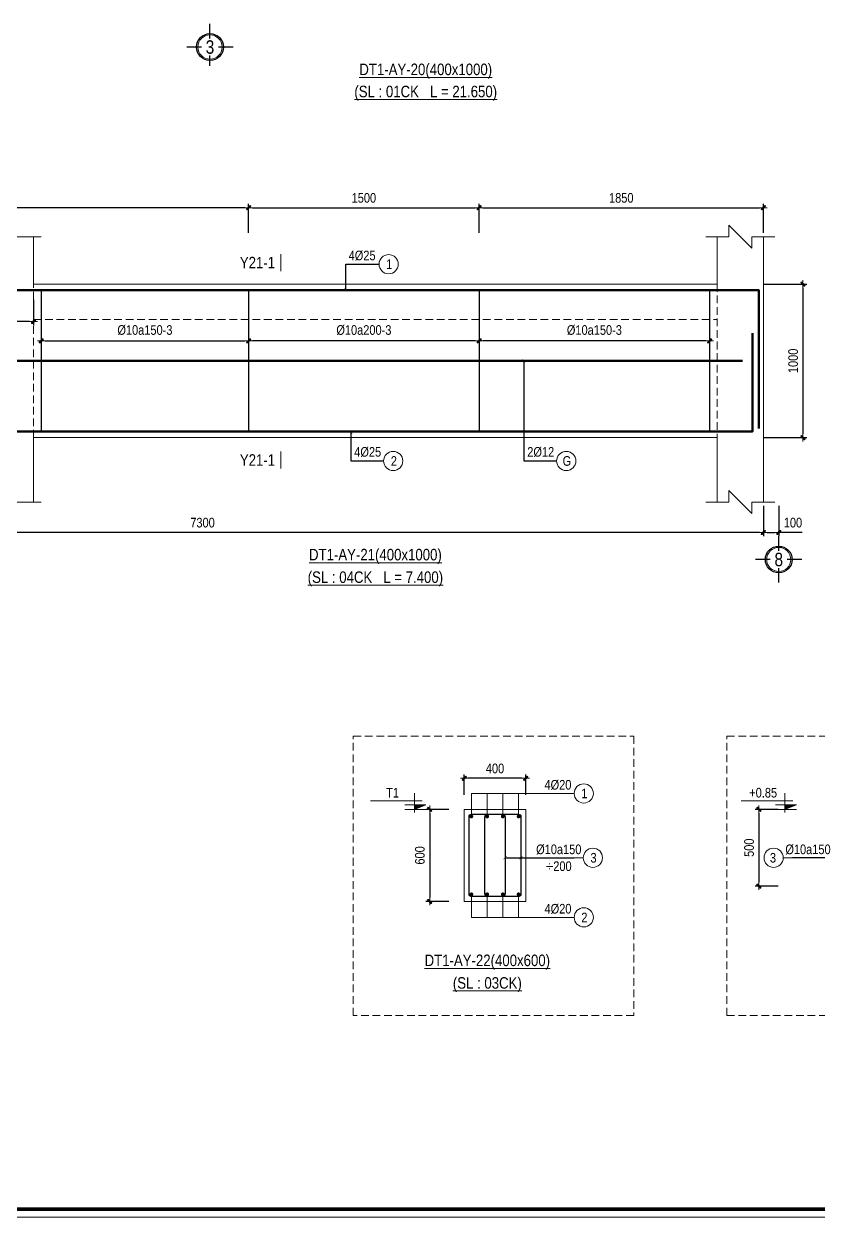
# Model space of a CAD drawing. Header units: millimetres. Extents: x 397144 to 8960116, y 345581 to 674207.
# Drawn here: x 5087787 to 5092956, y 648891 to 656663 of the extents above; entities that cross this region are included whole.
import ezdxf
from ezdxf.enums import TextEntityAlignment as Align
from ezdxf.xclip import XClip

# ---------------------------------------------------------------- set-up
doc = ezdxf.new("R2010")
doc.units = ezdxf.units.MM
doc.header["$XCLIPFRAME"] = 0
doc.header["$PDSIZE"] = -10
doc.linetypes.add('HIDDEN', pattern=[0.375, 0.25, -0.125])
doc.layers.get('0').update_dxf_attribs({"linetype": 'CONTINUOUS'})
doc.layers.get('Defpoints').update_dxf_attribs({"color": 12, "linetype": 'CONTINUOUS'})
for name, color, linetype, lineweight in [('2', 2, 'CONTINUOUS', 20), ('CDAI', 8, 'CONTINUOUS', 30), ('CTHEP', 2, 'CONTINUOUS', 50), ('DBAO', 3, 'CONTINUOUS', 20), ('DGIONG', 4, 'CONTINUOUS', 13), ('KTH', 150, 'CONTINUOUS', 5), ('Net khuat', 8, 'HIDDEN', 13), ('STICK', 1, 'CONTINUOUS', 9), ('TEXT', 7, 'CONTINUOUS', 15)]:
    doc.layers.add(name, color=color, linetype=linetype, lineweight=lineweight)
doc.layers.add('8', color=8, linetype='CONTINUOUS')
doc.layers.add('HATCH', color=7, linetype='CONTINUOUS', lineweight=5, true_color=0x2491ff)
doc.styles.add('HELVECONDENSE', font='VHELVCN_0.TTF')
doc.styles.add('Star-HelCon', font='VHELVCN_0.TTF')
doc.styles.add('TTP-HelCon', font='VHELVCN_0.TTF')
doc.styles.add('VNI-HELVE-CONDENSE', font='VHELVCN_0.TTF')
doc.dimstyles.new('kc-25', dxfattribs={"dimtxt": 62.5, "dimasz": 20, "dimexe": 20, "dimexo": 50, "dimgap": 25, "dimtad": 3, "dimdec": 0, "dimzin": 0, "dimdsep": 46, "dimtxsty": 'VNI-HELVE-CONDENSE', "dimblk": 'DIM', "dimcen": 2.5, "dimclrd": 256, "dimclre": 154, "dimclrt": 7, "dimaunit": 1, "dimadec": 0, "dimazin": 0, "dimtfac": 1, "dimtdec": 0, "dimtix": 1, "dimtmove": 0, "dimatfit": 3, "dimldrblk": 'DOT', "dimfxl": 1, "dimtolj": 1, "dimtzin": 0, "dimarcsym": 0})
doc.dimstyles.new('TTP-25', dxfattribs={"dimscale": 25, "dimtxt": 2.5, "dimasz": 1, "dimexe": 1, "dimexo": 1, "dimgap": 0.09, "dimtad": 0, "dimdec": 4, "dimrnd": 5, "dimzin": 9, "dimdsep": 46, "dimtxsty": 'TTP-HelCon', "dimblk": 'Stick1', "dimcen": 0.09, "dimdle": 1.5, "dimclrd": 256, "dimclre": 256, "dimclrt": 7, "dimadec": 0, "dimazin": 0, "dimtfac": 1, "dimtdec": 4, "dimtmove": 0, "dimatfit": 3, "dimldrblk": '_ArchTick1', "dimfxl": 1, "dimtvp": 1, "dimtolj": 1, "dimtzin": 0, "dimarcsym": 0})

# ---------------------------------------------------------------- blocks, each defined once
blk = doc.blocks.new('Stick1')
at = {"layer": 'STICK'}
h = blk.add_hatch(color=256, dxfattribs=at)
edge = h.paths.add_edge_path()
edge.add_line((0.3, 0.5), (-0.5, -0.3))
edge.add_arc((-0.4, -0.4), 0.141, 135, 315)
edge.add_line((-0.3, -0.5), (0.5, 0.3))
edge.add_arc((0.4, 0.4), 0.141, 315, 495)
blk.add_line((1, 0), (-1, 0), dxfattribs=at)
blk.add_lwpolyline([(0.3, 0.5), (-0.5, -0.3, 1), (-0.3, -0.5), (0.5, 0.3, 1), (0.3, 0.5, 1)], format="xyb", dxfattribs=at)
blk = doc.blocks.new('*D374')
at = {"layer": 'Defpoints', "color": 0, "transparency": 16777216}
for p in [(5085299.8, 655465.6), (5085299.8, 655276.6), (5089249.8, 655276.6)]:
    blk.add_point(p, dxfattribs=at)
at = {"layer": 'KTH', "lineweight": -2, "transparency": 16777216}
for p, q in [((5085299.8, 655301.6), (5085299.8, 655490.6)), ((5089224.8, 655465.6), (5085324.8, 655465.6)), ((5089249.8, 655301.6), (5089249.8, 655490.6))]:
    blk.add_line(p, q, dxfattribs=at)
at = {"layer": 'KTH', "lineweight": -2, "transparency": 16777216, "xscale": 25, "yscale": 25, "zscale": 25, "rotation": 180}
blk.add_blockref('Stick1', (5085299.8, 655465.6), dxfattribs=at)
at = {"layer": 'KTH', "lineweight": -2, "transparency": 16777216, "xscale": 25, "yscale": 25, "zscale": 25}
blk.add_blockref('Stick1', (5089249.8, 655465.6), dxfattribs=at)
at = {"layer": 'KTH', "color": 7, "transparency": 16777216, "insert": (5087274.8, 655529.5), "char_height": 62.5, "attachment_point": 5, "style": 'TTP-HelCon'}
blk.add_mtext('\\A1;3950', dxfattribs=at)
blk = doc.blocks.new('_ArchTick1')
at = {"color": 0, "const_width": 3.81}
blk.add_lwpolyline([(-12.7, -12.7), (12.7, 12.7)], dxfattribs=at)
blk = doc.blocks.new('DIM')
h = blk.add_hatch(color=1)
h.paths.add_polyline_path([(0.49, 0.29, 1), (0.29, 0.49), (-0.19, 0), (0.19, 0)])
h.paths.add_polyline_path([(0.19, 0), (-0.19, 0), (-0.49, -0.29, 1), (-0.29, -0.49)])
at = {"color": 9}
for p, q in [((-0.19, 0), (-1.5, 0)), ((0.19, 0), (1.5, 0))]:
    blk.add_line(p, q, dxfattribs=at)
at = {"color": 1}
for p, q in [((-0.49, -0.29), (0.29, 0.49)), ((-0.29, -0.49), (0.49, 0.29)), ((-0.19, 0), (0.19, 0))]:
    blk.add_line(p, q, dxfattribs=at)
blk.add_arc((-0.39, -0.39), 0.138, 135, 315, dxfattribs=at)
blk = doc.blocks.new('*D375')
at = {"layer": 'Defpoints', "color": 0, "transparency": 16777216}
for p in [(5085299.8, 653548.2), (5092599.8, 653548.2), (5085299.8, 653350.3)]:
    blk.add_point(p, dxfattribs=at)
at = {"layer": 'KTH', "lineweight": -2, "transparency": 16777216}
for p, q in [((5085299.8, 653523.2), (5085299.8, 653325.3)), ((5092599.8, 653523.2), (5092599.8, 653325.3)), ((5092574.8, 653350.3), (5085324.8, 653350.3))]:
    blk.add_line(p, q, dxfattribs=at)
at = {"layer": 'KTH', "lineweight": -2, "transparency": 16777216, "xscale": 25, "yscale": 25, "zscale": 25, "rotation": 180}
blk.add_blockref('Stick1', (5085299.8, 653350.3), dxfattribs=at)
at = {"layer": 'KTH', "lineweight": -2, "transparency": 16777216, "xscale": 25, "yscale": 25, "zscale": 25}
blk.add_blockref('Stick1', (5092599.8, 653350.3), dxfattribs=at)
at = {"layer": 'KTH', "color": 7, "transparency": 16777216, "insert": (5088949.8, 653414.1), "char_height": 62.5, "attachment_point": 5, "style": 'TTP-HelCon'}
blk.add_mtext('\\A1;7300', dxfattribs=at)
blk = doc.blocks.new('*D376')
at = {"layer": 'Defpoints', "color": 0, "transparency": 16777216}
for p in [(5090749.8, 655465.6), (5089249.8, 655276.6), (5090749.8, 655276.6)]:
    blk.add_point(p, dxfattribs=at)
at = {"layer": 'KTH', "lineweight": -2, "transparency": 16777216}
for p, q in [((5089249.8, 655301.6), (5089249.8, 655490.6)), ((5089274.8, 655465.6), (5090724.8, 655465.6)), ((5090749.8, 655301.6), (5090749.8, 655490.6))]:
    blk.add_line(p, q, dxfattribs=at)
at = {"layer": 'KTH', "lineweight": -2, "transparency": 16777216, "xscale": 25, "yscale": 25, "zscale": 25, "rotation": 180}
blk.add_blockref('Stick1', (5089249.8, 655465.6), dxfattribs=at)
at = {"layer": 'KTH', "lineweight": -2, "transparency": 16777216, "xscale": 25, "yscale": 25, "zscale": 25}
blk.add_blockref('Stick1', (5090749.8, 655465.6), dxfattribs=at)
at = {"layer": 'KTH', "color": 7, "transparency": 16777216, "insert": (5089999.8, 655529.5), "char_height": 62.5, "attachment_point": 5, "style": 'TTP-HelCon'}
blk.add_mtext('\\A1;1500', dxfattribs=at)
blk = doc.blocks.new('*D377')
at = {"layer": 'Defpoints', "color": 0, "transparency": 16777216}
for p in [(5092599.8, 655465.6), (5090749.8, 655276.6), (5092599.8, 655276.6)]:
    blk.add_point(p, dxfattribs=at)
at = {"layer": 'KTH', "lineweight": -2, "transparency": 16777216}
for p, q in [((5090749.8, 655301.6), (5090749.8, 655490.6)), ((5090774.8, 655465.6), (5092574.8, 655465.6)), ((5092599.8, 655301.6), (5092599.8, 655490.6))]:
    blk.add_line(p, q, dxfattribs=at)
at = {"layer": 'KTH', "lineweight": -2, "transparency": 16777216, "xscale": 25, "yscale": 25, "zscale": 25, "rotation": 180}
blk.add_blockref('Stick1', (5090749.8, 655465.6), dxfattribs=at)
at = {"layer": 'KTH', "lineweight": -2, "transparency": 16777216, "xscale": 25, "yscale": 25, "zscale": 25}
blk.add_blockref('Stick1', (5092599.8, 655465.6), dxfattribs=at)
at = {"layer": 'KTH', "color": 7, "transparency": 16777216, "insert": (5091674.8, 655529.5), "char_height": 62.5, "attachment_point": 5, "style": 'TTP-HelCon'}
blk.add_mtext('\\A1;1850', dxfattribs=at)
blk = doc.blocks.new('*D378')
at = {"layer": 'Defpoints', "color": 0, "transparency": 16777216}
for p in [(5087899.8, 654738.2), (5089249.8, 654738.2), (5089249.8, 654598.2)]:
    blk.add_point(p, dxfattribs=at)
at = {"layer": 'KTH', "lineweight": -2, "transparency": 16777216}
for p, q in [((5087899.8, 654713.2), (5087899.8, 654573.2)), ((5089249.8, 654713.2), (5089249.8, 654573.2)), ((5087924.8, 654598.2), (5089224.8, 654598.2))]:
    blk.add_line(p, q, dxfattribs=at)
at = {"layer": 'KTH', "lineweight": -2, "transparency": 16777216, "xscale": 25, "yscale": 25, "zscale": 25, "rotation": 180}
blk.add_blockref('Stick1', (5087899.8, 654598.2), dxfattribs=at)
at = {"layer": 'KTH', "lineweight": -2, "transparency": 16777216, "xscale": 25, "yscale": 25, "zscale": 25}
blk.add_blockref('Stick1', (5089249.8, 654598.2), dxfattribs=at)
at = {"layer": 'KTH', "color": 7, "transparency": 16777216, "insert": (5088574.8, 654668.1), "char_height": 62.5, "attachment_point": 5, "style": 'TTP-HelCon'}
blk.add_mtext('\\A1;Þ10a150-3', dxfattribs=at)
blk = doc.blocks.new('*D379')
at = {"layer": 'Defpoints', "color": 0, "transparency": 16777216}
for p in [(5089249.8, 654738.2), (5090749.8, 654738.2), (5089249.8, 654598.2)]:
    blk.add_point(p, dxfattribs=at)
at = {"layer": 'KTH', "lineweight": -2, "transparency": 16777216}
for p, q in [((5089249.8, 654713.2), (5089249.8, 654573.2)), ((5090749.8, 654713.2), (5090749.8, 654573.2)), ((5090724.8, 654598.2), (5089274.8, 654598.2))]:
    blk.add_line(p, q, dxfattribs=at)
at = {"layer": 'KTH', "lineweight": -2, "transparency": 16777216, "xscale": 25, "yscale": 25, "zscale": 25, "rotation": 180}
blk.add_blockref('Stick1', (5089249.8, 654598.2), dxfattribs=at)
at = {"layer": 'KTH', "lineweight": -2, "transparency": 16777216, "xscale": 25, "yscale": 25, "zscale": 25}
blk.add_blockref('Stick1', (5090749.8, 654598.2), dxfattribs=at)
at = {"layer": 'KTH', "color": 7, "transparency": 16777216, "insert": (5089999.8, 654668.1), "char_height": 62.5, "attachment_point": 5, "style": 'TTP-HelCon'}
blk.add_mtext('\\A1;Þ10a200-3', dxfattribs=at)
blk = doc.blocks.new('*D380')
at = {"layer": 'Defpoints', "color": 0, "transparency": 16777216}
for p in [(5090749.8, 654738.2), (5092249.8, 654738.2), (5090749.8, 654598.2)]:
    blk.add_point(p, dxfattribs=at)
at = {"layer": 'KTH', "lineweight": -2, "transparency": 16777216}
for p, q in [((5090749.8, 654713.2), (5090749.8, 654573.2)), ((5092249.8, 654713.2), (5092249.8, 654573.2)), ((5092224.8, 654598.2), (5090774.8, 654598.2))]:
    blk.add_line(p, q, dxfattribs=at)
at = {"layer": 'KTH', "lineweight": -2, "transparency": 16777216, "xscale": 25, "yscale": 25, "zscale": 25, "rotation": 180}
blk.add_blockref('Stick1', (5090749.8, 654598.2), dxfattribs=at)
at = {"layer": 'KTH', "lineweight": -2, "transparency": 16777216, "xscale": 25, "yscale": 25, "zscale": 25}
blk.add_blockref('Stick1', (5092249.8, 654598.2), dxfattribs=at)
at = {"layer": 'KTH', "color": 7, "transparency": 16777216, "insert": (5091499.8, 654668.1), "char_height": 62.5, "attachment_point": 5, "style": 'TTP-HelCon'}
blk.add_mtext('\\A1;Þ10a150-3', dxfattribs=at)
blk = doc.blocks.new('*D381')
at = {"layer": 'Defpoints', "color": 0, "transparency": 16777216}
for p in [(5086849.8, 654890.2), (5087849.8, 654890.2), (5086849.8, 654724.3)]:
    blk.add_point(p, dxfattribs=at)
at = {"layer": 'KTH', "lineweight": -2, "transparency": 16777216}
for p, q in [((5086849.8, 654865.2), (5086849.8, 654699.3)), ((5087849.8, 654865.2), (5087849.8, 654699.3)), ((5087824.8, 654724.3), (5086874.8, 654724.3))]:
    blk.add_line(p, q, dxfattribs=at)
at = {"layer": 'KTH', "lineweight": -2, "transparency": 16777216, "xscale": 25, "yscale": 25, "zscale": 25, "rotation": 180}
blk.add_blockref('Stick1', (5086849.8, 654724.3), dxfattribs=at)
at = {"layer": 'KTH', "lineweight": -2, "transparency": 16777216, "xscale": 25, "yscale": 25, "zscale": 25}
blk.add_blockref('Stick1', (5087849.8, 654724.3), dxfattribs=at)
at = {"layer": 'KTH', "color": 7, "transparency": 16777216, "insert": (5087349.8, 654788.1), "char_height": 62.5, "attachment_point": 5, "style": 'TTP-HelCon'}
blk.add_mtext('\\A1;1000', dxfattribs=at)
blk = doc.blocks.new('*D382')
at = {"layer": 'Defpoints', "color": 0, "transparency": 16777216}
for p in [(5092599.8, 653548.2), (5092699.8, 653548.2), (5092699.8, 653350.3)]:
    blk.add_point(p, dxfattribs=at)
at = {"layer": 'KTH', "lineweight": -2, "transparency": 16777216}
for p, q in [((5092599.8, 653523.2), (5092599.8, 653325.3)), ((5092699.8, 653523.2), (5092699.8, 653325.3)), ((5092624.8, 653350.3), (5092674.8, 653350.3)), ((5092852.5, 653350.3), (5092699.8, 653350.3))]:
    blk.add_line(p, q, dxfattribs=at)
at = {"layer": 'KTH', "lineweight": -2, "transparency": 16777216, "xscale": 25, "yscale": 25, "zscale": 25, "rotation": 180}
blk.add_blockref('Stick1', (5092599.8, 653350.3), dxfattribs=at)
at = {"layer": 'KTH', "lineweight": -2, "transparency": 16777216, "xscale": 25, "yscale": 25, "zscale": 25}
blk.add_blockref('Stick1', (5092699.8, 653350.3), dxfattribs=at)
at = {"layer": 'KTH', "color": 7, "transparency": 16777216, "insert": (5092792.2, 653414.1), "char_height": 62.5, "attachment_point": 5, "style": 'TTP-HelCon'}
blk.add_mtext('\\A1;100', dxfattribs=at)
blk = doc.blocks.new('dau truc')
blk.add_circle((0, 0), 180)
at = {"layer": '8'}
for p, q in [((0, 127), (0, 345)), ((-127, 0), (-345, 0)), ((345, 0), (127, 0)), ((0, -345), (0, -127))]:
    blk.add_line(p, q, dxfattribs=at)
blk.add_circle((0, 0), 200, dxfattribs=at)
at = {"layer": 'TEXT', "style": 'HELVECONDENSE'}
blk.add_attdef('A', text='', height=233, dxfattribs=at).set_placement((0, 0), align=Align.MIDDLE)
blk = doc.blocks.new('MC')
at = {"layer": 'CTHEP', "const_width": 10}
blk.add_lwpolyline([(0, 150), (0, 0)], dxfattribs=at)
at = {"layer": 'TEXT', "style": 'TTP-HelCon'}
blk.add_attdef('A', text='', height=100, dxfattribs=at).set_placement((-50, 26), align=Align.RIGHT)
blk = doc.blocks.new('AY-20')
at = {"layer": '2', "ltscale": 300}
ref = blk.add_blockref('dau truc', (10450, -1793.84241), dxfattribs=dict(at, xscale=0.4367131292819977, yscale=0.4367131292819977, zscale=0.4367131292819977))
ref.add_attrib('A', '3', dxfattribs={"layer": 'TEXT', "height": 87.5, "style": 'HELVECONDENSE'}).set_placement((10450, -1793.84241), align=Align.MIDDLE)
blk = doc.blocks.new('*D751')
at = {"layer": 'Defpoints', "color": 0, "ltscale": 500, "transparency": 16777216}
for p in [(5092578.2, 654968.2), (5092578.2, 653968.2), (5092857.2, 653968.2)]:
    blk.add_point(p, dxfattribs=at)
at = {"layer": 'KTH', "lineweight": -2, "ltscale": 500, "transparency": 16777216}
for p, q in [((5092603.2, 654968.2), (5092882.2, 654968.2)), ((5092857.2, 654943.2), (5092857.2, 653993.2)), ((5092603.2, 653968.2), (5092882.2, 653968.2))]:
    blk.add_line(p, q, dxfattribs=at)
at = {"layer": 'KTH', "lineweight": -2, "ltscale": 500, "transparency": 16777216, "xscale": 25, "yscale": 25, "zscale": 25}
for p, rotation in [((5092857.2, 654968.2), 90), ((5092857.2, 653968.2), 270)]:
    blk.add_blockref('Stick1', p, dxfattribs=dict(at, rotation=rotation))
at = {"layer": 'KTH', "color": 7, "ltscale": 500, "transparency": 16777216, "insert": (5092793.4, 654468.2), "char_height": 62.5, "attachment_point": 5, "rotation": 90, "style": 'TTP-HelCon'}
blk.add_mtext('\\A1;1000', dxfattribs=at)
blk = doc.blocks.new('*D882')
at = {"layer": 'Defpoints', "color": 0, "ltscale": 500, "transparency": 16777216}
for p in [(5090653.2, 651749.2), (5090653.2, 651616), (5091053.2, 651616)]:
    blk.add_point(p, dxfattribs=at)
at = {"layer": 'KTH', "lineweight": -2, "ltscale": 500, "transparency": 16777216}
for p, q in [((5090653.2, 651641), (5090653.2, 651774.2)), ((5091028.2, 651749.2), (5090678.2, 651749.2)), ((5091053.2, 651641), (5091053.2, 651774.2))]:
    blk.add_line(p, q, dxfattribs=at)
at = {"layer": 'KTH', "lineweight": -2, "ltscale": 500, "transparency": 16777216, "xscale": 25, "yscale": 25, "zscale": 25, "rotation": 180}
blk.add_blockref('Stick1', (5090653.2, 651749.2), dxfattribs=at)
at = {"layer": 'KTH', "lineweight": -2, "ltscale": 500, "transparency": 16777216, "xscale": 25, "yscale": 25, "zscale": 25}
blk.add_blockref('Stick1', (5091053.2, 651749.2), dxfattribs=at)
at = {"layer": 'KTH', "color": 7, "ltscale": 500, "transparency": 16777216, "insert": (5090853.2, 651813.1), "char_height": 62.5, "attachment_point": 5, "style": 'TTP-HelCon'}
blk.add_mtext('\\A1;400', dxfattribs=at)
blk = doc.blocks.new('*D883')
at = {"layer": 'Defpoints', "color": 0, "ltscale": 500, "transparency": 16777216}
for p in [(5090578, 651547), (5090428.2, 650947), (5090578, 650947)]:
    blk.add_point(p, dxfattribs=at)
at = {"layer": 'KTH', "lineweight": -2, "ltscale": 500, "transparency": 16777216}
for p, q in [((5090553, 651547), (5090403.2, 651547)), ((5090428.2, 651522), (5090428.2, 650972)), ((5090553, 650947), (5090403.2, 650947))]:
    blk.add_line(p, q, dxfattribs=at)
at = {"layer": 'KTH', "lineweight": -2, "ltscale": 500, "transparency": 16777216, "xscale": 25, "yscale": 25, "zscale": 25}
for p, rotation in [((5090428.2, 651547), 90), ((5090428.2, 650947), 270)]:
    blk.add_blockref('Stick1', p, dxfattribs=dict(at, rotation=rotation))
at = {"layer": 'KTH', "color": 7, "ltscale": 500, "transparency": 16777216, "insert": (5090364.4, 651247), "char_height": 62.5, "attachment_point": 5, "rotation": 90, "style": 'TTP-HelCon'}
blk.add_mtext('\\A1;600', dxfattribs=at)
blk = doc.blocks.new('CODE')
at = {"layer": 'DBAO'}
for p, q in [((-62.5, -20), (-62.5, 105)), ((-62.5, 0), (-137.5, 30)), ((-137.5, 30), (0, 30)), ((-137.5, 0), (0, 0)), ((-112.5, 55), (223.6, 55))]:
    blk.add_line(p, q, dxfattribs=at)
at = {"layer": 'HATCH', "color": 1}
blk.add_solid([(-62.5, 0), (-137.5, 30), (-62.5, 30)], dxfattribs=at)
blk = doc.blocks.new('*D885')
at = {"layer": 'Defpoints', "color": 0, "ltscale": 500, "transparency": 16777216}
for p in [(5092720.4, 651547), (5092570.6, 651047), (5092720.4, 651047)]:
    blk.add_point(p, dxfattribs=at)
at = {"layer": 'KTH', "lineweight": -2, "ltscale": 500, "transparency": 16777216}
for p, q in [((5092695.4, 651547), (5092545.6, 651547)), ((5092570.6, 651522), (5092570.6, 651072)), ((5092695.4, 651047), (5092545.6, 651047))]:
    blk.add_line(p, q, dxfattribs=at)
at = {"layer": 'KTH', "lineweight": -2, "ltscale": 500, "transparency": 16777216, "xscale": 25, "yscale": 25, "zscale": 25}
for p, rotation in [((5092570.6, 651547), 90), ((5092570.6, 651047), 270)]:
    blk.add_blockref('Stick1', p, dxfattribs=dict(at, rotation=rotation))
at = {"layer": 'KTH', "color": 7, "ltscale": 500, "transparency": 16777216, "insert": (5092506.8, 651297), "char_height": 62.5, "attachment_point": 5, "rotation": 90, "style": 'TTP-HelCon'}
blk.add_mtext('\\A1;500', dxfattribs=at)
blk = doc.blocks.new('AY-25')
at = {"layer": 'CTHEP'}
blk.add_line((5149721.99072, 654854.9494), (5195174.90087, 654854.90127), dxfattribs=at)
for points in [[(5195358.26565, 654535.70176), (5195358.26565, 655163.88897), (5149568.26566, 655163.96452)], [(5149626.50462, 654918.35463), (5149626.50462, 654541.96456), (5156207.27174, 654541.94341), (5156787.13349, 654541.9415), (5164638.26566, 654541.91321), (5165212.31117, 654541.91133), (5195296.43281, 654541.88918), (5195296.43281, 655064.76469)]]:
    blk.add_lwpolyline(points, dxfattribs=at)
at = {"layer": 'DBAO'}
blk.add_lwpolyline([(5195388.26566, 654182.84699), (5195388.26566, 655202.84328), (5164786.17191, 655202.88813)], dxfattribs=at)
at = {"layer": 'Net khuat', "ltscale": 200}
blk.add_lwpolyline([(5149538.26566, 654502.96452), (5149538.26566, 654502.96452), (5149838.26566, 654502.96452), (5149838.26566, 654972.96452), (5195388.26566, 654972.96452)], dxfattribs=at)
blk = doc.blocks.new('CHG_XX_Khung ten')
blk.add_lwpolyline([(15, 579), (826, 579), (826, 15), (15, 15)], close=True)
at = {"color": 4, "linetype": 'Continuous', "const_width": 1}
blk.add_lwpolyline([(17, 577), (824, 577), (824, 17), (17, 17)], close=True, dxfattribs=at)

msp = doc.modelspace()

# ---------------------------------------------------------------- linework, layer by layer
at = {"layer": 'CDAI', "ltscale": 52.5}
for p, q in [((5087899.82495, 654933.24282), (5087899.82495, 654003.24282)), ((5089249.82495, 654933.24282), (5089249.82495, 654003.24282)), ((5090749.82495, 654933.24282), (5090749.82495, 654003.24282)), ((5092249.82495, 654933.24282), (5092249.82495, 654003.24282))]:
    msp.add_line(p, q, dxfattribs=at)
at = {"layer": 'CDAI'}
for points in [[(5090703.17731, 651515.74988), (5091003.17731, 651515.74988, -0.4142135624), (5091021.92731, 651496.99988), (5091021.92731, 650996.99988, -0.4142135624), (5091003.17731, 650978.24988), (5090703.17731, 650978.24988, -0.4142135624), (5090684.42731, 650996.99988), (5090684.42731, 651496.99988, -0.4142135624)], [(5090806.17731, 651515.74988), (5090900.17731, 651515.74988, -0.4142135624), (5090918.92731, 651496.99988), (5090918.92731, 650996.99988, -0.4142135624), (5090900.17731, 650978.24988), (5090806.17731, 650978.24988, -0.4142135624), (5090787.42731, 650996.99988), (5090787.42731, 651496.99988, -0.4142135624)]]:
    msp.add_lwpolyline(points, format="xyb", close=True, dxfattribs=at)
at = {"layer": 'CTHEP'}
msp.add_line((5087316.2537, 654468.24282), (5092464.21832, 654468.24282), dxfattribs=at)
for points in [[(5086849.82495, 654929.24282), (5092569.82495, 654929.24282), (5092569.82495, 654028.06203)], [(5086849.82495, 654007.24282), (5092528.82386, 654007.24282), (5092528.82386, 654649.58607)]]:
    msp.add_lwpolyline(points, dxfattribs=at)
at = {"layer": 'CTHEP', "const_width": 12.5}
for points in [[(5090693.17731, 651500.74988, 1), (5090705.67731, 651500.74988, 1)], [(5090808.67731, 651500.74988, -1), (5090796.17731, 651500.74988, -1)], [(5090897.67731, 651500.74988, 1), (5090910.17731, 651500.74988, 1)], [(5091000.67731, 651500.74988, 1), (5091013.17731, 651500.74988, 1)], [(5090693.17731, 650993.24988, 1), (5090705.67731, 650993.24988, 1)], [(5090796.17731, 650993.24988, 1), (5090808.67731, 650993.24988, 1)], [(5090897.67731, 650993.24988, 1), (5090910.17731, 650993.24988, 1)], [(5091000.67731, 650993.24988, 1), (5091013.17731, 650993.24988, 1)]]:
    msp.add_lwpolyline(points, format="xyb", close=True, dxfattribs=at)
at = {"layer": 'DBAO'}
for points in [[(5087849.82495, 655276.63716), (5087849.82495, 654968.24282), (5092299.82495, 654968.24282), (5092299.82495, 655276.63716)], [(5092599.82495, 655276.63716), (5092599.82495, 654968.24282), (5092599.82495, 654968.24282), (5092599.82495, 653968.24282), (5092599.82495, 653968.24282), (5092599.82495, 653548.24282)], [(5087849.82495, 653548.24282), (5087849.82495, 653968.24282), (5092299.82495, 653968.24282), (5092299.82495, 653548.24282)]]:
    msp.add_lwpolyline(points, dxfattribs=at)
at = {"layer": 'DBAO', "flags": 128}
for points in [[(5091053.17731, 651546.99988), (5091053.17731, 650946.99988), (5090653.17731, 650946.99988), (5090653.17731, 651546.99988)], [(5090653.17731, 651546.99988), (5091053.17731, 651546.99988)]]:
    msp.add_lwpolyline(points, dxfattribs=at)
at = {"layer": 'DGIONG'}
for p, q in [((5090699.42731, 651500.74988), (5090699.42731, 651650.74988)), ((5090699.42731, 651650.74988), (5091368.17731, 651650.74988)), ((5090802.42731, 651500.74988), (5090802.42731, 651650.74988)), ((5090903.92731, 651500.74988), (5090903.92731, 651650.74988)), ((5091006.92731, 651500.74988), (5091006.92731, 651650.74988)), ((5090918.92731, 651231.61734), (5091324.67731, 651231.61734)), ((5091021.92731, 651231.61734), (5091427.67731, 651231.61734)), ((5093085.69351, 651231.61734), (5092728.773, 651231.61734)), ((5090699.42731, 650843.24988), (5090699.42731, 650993.24988)), ((5090802.42731, 650843.24988), (5090802.42731, 650993.24988)), ((5090903.92731, 650843.24988), (5090903.92731, 650993.24988)), ((5091006.92731, 650843.24988), (5091006.92731, 650993.24988)), ((5090699.42731, 650843.24988), (5091368.17731, 650843.24988))]:
    msp.add_line(p, q, dxfattribs=at)
for points in [[(5085249.82495, 655276.63716), (5086524.82495, 655276.63716), (5086524.82495, 655326.63716), (5086624.82495, 655226.63716), (5086624.82495, 655276.63716), (5087899.82495, 655276.63716)], [(5092224.82495, 655276.63716), (5092374.82495, 655276.63716), (5092374.82495, 655351.63716), (5092524.82495, 655201.63716), (5092524.82495, 655276.63716), (5092674.82495, 655276.63716)], [(5085249.82495, 653548.24282), (5086524.82495, 653548.24282), (5086524.82495, 653598.24282), (5086624.82495, 653498.24282), (5086624.82495, 653548.24282), (5087899.82495, 653548.24282)], [(5092224.82495, 653548.24282), (5092374.82495, 653548.24282), (5092374.82495, 653623.24282), (5092524.82495, 653473.24282), (5092524.82495, 653548.24282), (5092674.82495, 653548.24282)]]:
    msp.add_lwpolyline(points, dxfattribs=at)
for centre in [(5090160.98526, 655097.75192), (5090190.84635, 653816.19856), (5091316.92274, 653816.19856), (5091430.67731, 651650.74988), (5091490.17731, 651231.61734), (5092666.273, 651231.61734), (5091430.67731, 650843.24988)]:
    msp.add_circle(centre, 62.5, dxfattribs=at)
at = {"layer": 'Net khuat', "ltscale": 200}
for p, q in [((5087849.82495, 653968.24282), (5087849.82495, 654968.24282)), ((5092299.82495, 654968.24282), (5092299.82495, 653968.24282)), ((5087849.82495, 654738.24282), (5092299.82495, 654738.24282))]:
    msp.add_line(p, q, dxfattribs=at)
for points in [[(5089931.15807, 652023.30128), (5091756.24836, 652023.30128), (5091756.24836, 650205.00913), (5089931.15807, 650205.00913)], [(5092361.89557, 652023.30128), (5096012.07615, 652023.30128), (5096012.07615, 650205.00913), (5092361.89557, 650205.00913)]]:
    msp.add_lwpolyline(points, close=True, dxfattribs=at)

# ---------------------------------------------------------------- block references
at = {"xscale": 0.75, "yscale": 0.75, "zscale": 0.75}
for p in [(5089459.41819, 655051.13716), (5089459.41819, 653765.35758)]:
    msp.add_blockref('MC', p, dxfattribs=at).add_auto_attribs({'A': 'Y21-1'})
at = {"layer": '2', "ltscale": 300}
ref = msp.add_blockref('dau truc', (5092699.82495, 653174.40041), dxfattribs=dict(at, xscale=0.4367131292819977, yscale=0.4367131292819977, zscale=0.4367131292819977))
ref.add_attrib('A', '8', dxfattribs={"layer": 'TEXT', "height": 87.5, "style": 'HELVECONDENSE'}).set_placement((5092699.82495, 653174.40041), align=Align.MIDDLE)
at = {"layer": 'CDAI'}
ref = msp.add_blockref('AY-25', (-73386.07628, 1268.77147), dxfattribs=at)
XClip(ref).set_block_clipping_path([(5180354.6979793292, 653565.6462768905), (5195570.323023174, 655852.5099874004)])
at = {"layer": 'KTH', "linetype": 'Continuous', "xscale": -1}
for p in [(5090265.69076, 651546.99988), (5092677.7804, 651546.99988)]:
    msp.add_blockref('CODE', p, dxfattribs=at)
at = {"layer": 'Net khuat', "ltscale": 200}
ref = msp.add_blockref('AY-20', (5078548.33177, 658306.2425), dxfattribs=at)
XClip(ref).set_block_clipping_path([(7730, -1916.4222181071), (22254.306330177, 767.4225942298)])

# ---------------------------------------------------------------- texts
at = {"layer": 'TEXT', "style": 'TTP-HelCon'}
for s, height, p in [('%%UDT1-AY-20(400x1000)', 75, (5090402.32495, 656329.29788)), ('%%U(SL : 01CK   L = 21.650)', 75, (5090402.32495, 656185.25461)), ('%%UDT1-AY-21(400x1000)', 75, (5090074.82495, 653168.63193)), ('%%U(SL : 04CK   L = 7.400)', 75, (5090074.82495, 653021.73733)), ('4Þ20', 62.5, (5091262.67731, 651675.74988)), ('Þ10a150', 62.5, (5091268.17731, 651255.11734)), ('Þ10a150', 62.5, (5092890.023, 651255.11734)), ('÷200', 62.5, (5091268.17731, 651145.36734)), ('4Þ20', 62.5, (5091262.94265, 650868.24988)), ('%%UDT1-AY-22(400x600)', 75, (5090803.17731, 650525.66784)), ('%%U(SL : 03CK)', 75, (5090803.17731, 650378.77325))]:
    msp.add_text(s, height=height, dxfattribs=at).set_placement(p, align=Align.CENTER)
for s, p in [('4Þ25', (5089900.86137, 655123.60487)), ('4Þ25', (5089937.03849, 653844.09561)), ('2Þ12', (5091063.11487, 653844.09561))]:
    msp.add_text(s, height=62.5, dxfattribs=at).set_placement(p)
at = {"layer": 'TEXT', "style": 'Star-HelCon'}
for s, p in [('1', (5090165.15192, 655097.75192)), ('2', (5090195.01302, 653816.19856)), ('G', (5091321.0894, 653816.19856)), ('1', (5091434.84398, 651650.74988)), ('3', (5091494.34398, 651231.61734)), ('3', (5092662.10633, 651231.61734)), ('2', (5091434.84398, 650843.24988))]:
    msp.add_text(s, height=62.5, dxfattribs=at).set_placement(p, align=Align.MIDDLE)
at = {"layer": 'TEXT', "style": 'TTP-HelCon'}
for s, p in [('T1    ', (5090307.95743, 651623.99487)), ('+0.85', (5092688.83169, 651623.99487))]:
    msp.add_text(s, height=62.5, dxfattribs=at).set_placement(p, align=Align.RIGHT)

# ---------------------------------------------------------------- dimensions: what is measured, and where the dimension line sits
at = {"layer": 'KTH'}
for base, p1, p2, picture, middle in [((5085299.82495, 655465.63716), (5089249.82495, 655276.63716), (5085299.82495, 655276.63716), '*D374', (5087274.82495, 655529.47049)), ((5085299.82495, 653350.26495), (5092599.82495, 653548.24282), (5085299.82495, 653548.24282), '*D375', (5088949.82495, 653414.09828))]:
    dim = msp.add_linear_dim(base=base, p1=p1, p2=p2, dimstyle='TTP-25', override={"dimtmove": 1}, dxfattribs=at)
    dim.commit()
    dim.dimension.update_dxf_attribs({"geometry": picture, "text_midpoint": middle})
for base, p1, p2, picture, middle in [((5090749.82495, 655465.63716), (5089249.82495, 655276.63716), (5090749.82495, 655276.63716), '*D376', (5089999.82495, 655529.47049)), ((5092599.82495, 655465.63716), (5090749.82495, 655276.63716), (5092599.82495, 655276.63716), '*D377', (5091674.82495, 655529.47049))]:
    dim = msp.add_linear_dim(base=base, p1=p1, p2=p2, angle=180, dimstyle='TTP-25', override={"dimtmove": 1}, dxfattribs=at)
    dim.commit()
    dim.dimension.update_dxf_attribs({"geometry": picture, "text_midpoint": middle})
at = {"layer": 'KTH', "ltscale": 500}
dim = msp.add_linear_dim(base=(5092857.23641, 653968.24282), p1=(5092578.18141, 654968.24282), p2=(5092578.18141, 653968.24282), angle=90, dimstyle='TTP-25', dxfattribs=at)
dim.commit()
dim.dimension.update_dxf_attribs({"geometry": '*D751', "text_midpoint": (5092793.40307, 654468.24282)})
at = {"layer": 'KTH'}
dim = msp.add_linear_dim(base=(5086849.82495, 654724.25949), p1=(5087849.82495, 654890.24282), p2=(5086849.82495, 654890.24282), dimstyle='TTP-25', dxfattribs=at)
dim.commit()
dim.dimension.update_dxf_attribs({"geometry": '*D381', "text_midpoint": (5087349.82495, 654788.09282)})
dim = msp.add_linear_dim(base=(5089249.82495, 654598.22964), p1=(5087899.82495, 654738.24282), p2=(5089249.82495, 654738.24282), text='Þ10a150-3', dimstyle='TTP-25', override={"dimtmove": 1}, dxfattribs=at)
dim.commit()
dim.dimension.update_dxf_attribs({"geometry": '*D378', "text_midpoint": (5088574.82495, 654668.1463)})
for base, p1, p2, text, picture, middle in [((5089249.82495, 654598.22964), (5090749.82495, 654738.24282), (5089249.82495, 654738.24282), 'Þ10a200-3', '*D379', (5089999.82495, 654668.1463)), ((5090749.82495, 654598.22964), (5092249.82495, 654738.24282), (5090749.82495, 654738.24282), 'Þ10a150-3', '*D380', (5091499.82495, 654668.1463))]:
    dim = msp.add_linear_dim(base=base, p1=p1, p2=p2, angle=180, text=text, dimstyle='TTP-25', override={"dimtmove": 1}, dxfattribs=at)
    dim.commit()
    dim.dimension.update_dxf_attribs({"geometry": picture, "text_midpoint": middle})
dim = msp.add_linear_dim(base=(5092699.82495, 653350.26495), p1=(5092599.82495, 653548.24282), p2=(5092699.82495, 653548.24282), angle=180, dimstyle='TTP-25', override={"dimtmove": 1}, dxfattribs=at)
dim.commit()
dim.dimension.update_dxf_attribs({"geometry": '*D382', "text_midpoint": (5092792.18734, 653350.26495), "dimtype": 160})
at = {"layer": 'KTH', "ltscale": 500}
dim = msp.add_linear_dim(base=(5090653.17731, 651749.24988), p1=(5091053.17731, 651616.01183), p2=(5090653.17731, 651616.01183), dimstyle='TTP-25', override={"dimtxsty": 'TTP-HelCon'}, dxfattribs=at)
dim.commit()
dim.dimension.update_dxf_attribs({"geometry": '*D882', "text_midpoint": (5090853.17731, 651813.08321)})
for base, p1, p2, picture, middle in [((5090428.19076, 650946.99988), (5090578.02357, 651546.99988), (5090578.02357, 650946.99988), '*D883', (5090364.35743, 651246.99988)), ((5092570.59579, 651046.99988), (5092720.4286, 651546.99988), (5092720.4286, 651046.99988), '*D885', (5092506.76245, 651296.99988))]:
    dim = msp.add_linear_dim(base=base, p1=p1, p2=p2, angle=90, dimstyle='TTP-25', override={"dimtxsty": 'TTP-HelCon'}, dxfattribs=at)
    dim.commit()
    dim.dimension.update_dxf_attribs({"geometry": picture, "text_midpoint": middle})

# ---------------------------------------------------------------- leaders
at = {"layer": 'DGIONG'}
for points in [[(5089882.3496, 654929.24282), (5089882.34934, 655097.75192), (5090098.48526, 655097.75192)], [(5091040.1031, 654468.24282), (5091040.10284, 653816.19856), (5091254.42274, 653816.19856)], [(5089914.02672, 654003.24282), (5089914.02645, 653816.19856), (5090128.34635, 653816.19856)], [(5090918.92731, 651231.61734), (5091264.85776, 651231.61734)], [(5091021.92731, 651231.61734), (5091367.85776, 651231.61734)], [(5093085.69351, 651231.61734), (5092788.59255, 651231.61734)]]:
    msp.add_leader(points, dimstyle='kc-25', override={"dimtad": 0, "dimldrblk": 'ArchTick', "dimfxl": 100, "dimarcsym": 1}, dxfattribs=at)

# ---------------------------------------------------------------- next in the draw order: block references
at = {"layer": 'KTH', "ltscale": 0.8, "xscale": 25.92478421702978, "yscale": 25.92478421702978, "zscale": 25.92478421702978}
msp.add_blockref('CHG_XX_Khung ten', (5084469.80437, 648501.85593), dxfattribs=at)

doc.saveas('drawing.dxf')
